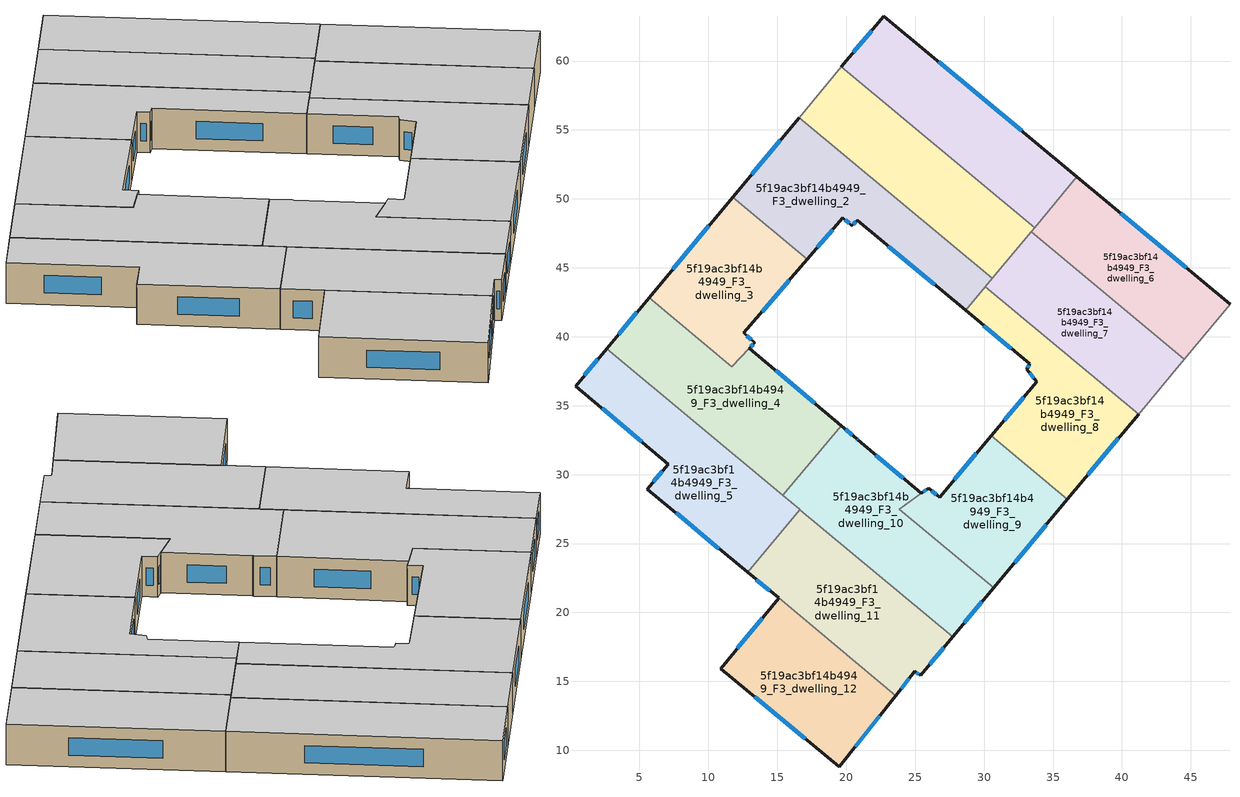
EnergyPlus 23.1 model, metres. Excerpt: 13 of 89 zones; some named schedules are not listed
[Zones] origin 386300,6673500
5f19ac3bf14b4949_F3_dwelling_0
 floor to 5f19ac3bf14b4949_F2_dwelling_0 (EU_floor_Construction): 36.72,51.6 33.66,47.92 19.64,59.58 22.71,63.26 z9
 wall outside (EU_wall_Construction): 36.72,51.6 22.71,63.26 19.64,59.58 z9:12
 wall to 5f19ac3bf14b4949_F3_dwelling_1 (EU_wall_Construction): 19.64,59.58 33.66,47.92 z9:12
 wall to 5f19ac3bf14b4949_F3_dwelling_6 (EU_wall_Construction): 33.66,47.92 36.72,51.6 z9:12
 window (EU_Window_Construction): 21.83,62.21 20.52,60.63 / 32.72,54.93 26.71,59.93 z9.86:11.14
 ceiling to 5f19ac3bf14b4949_F4_dwelling_0 (EU_floor_Construction): 33.66,47.92 36.72,51.6 22.71,63.26 19.64,59.58 z12
5f19ac3bf14b4949_F3_dwelling_1
 floor to 5f19ac3bf14b4949_F2_dwelling_1 (EU_floor_Construction): 33.66,47.92 30.59,44.24 16.58,55.9 19.64,59.58 z9
 wall to 5f19ac3bf14b4949_F3_dwelling_2 (EU_wall_Construction): 16.58,55.9 30.59,44.24 z9:12
 wall adiabatic (EU_wall_Construction): 19.64,59.58 16.58,55.9 z9:12
 wall to 5f19ac3bf14b4949_F3_dwelling_7 (EU_wall_Construction): 30.59,44.24 33.41,47.62 z9:12
 wall to 5f19ac3bf14b4949_F3_dwelling_6 (EU_wall_Construction): 33.41,47.62 33.66,47.92 z9:12
 ceiling to 5f19ac3bf14b4949_F4_dwelling_1 (EU_floor_Construction): 30.59,44.24 33.66,47.92 19.64,59.58 16.58,55.9 z12
5f19ac3bf14b4949_F3_dwelling_10
 floor to 5f19ac3bf14b4949_F2_dwelling_10 (EU_floor_Construction): 25.43,28.64 23.85,27.48 30.69,21.79 27.72,18.23 16.63,27.46 16.64,27.48 15.41,28.5 19.62,33.56 20.77,32.59 20.84,32.53 z9
 wall outside (EU_wall_Construction): 25.43,28.64 20.84,32.53 20.77,32.59 19.62,33.56 / 27.72,18.23 30.69,21.79 z9:12
 wall to 5f19ac3bf14b4949_F3_dwelling_4 (EU_wall_Construction): 19.62,33.56 15.41,28.5 z9:12
 wall to 5f19ac3bf14b4949_F3_dwelling_11 (EU_wall_Construction): 16.63,27.46 27.72,18.23 z9:12
 wall to 5f19ac3bf14b4949_F3_dwelling_5 (EU_wall_Construction): 15.41,28.5 16.64,27.48 16.63,27.46 z9:12
 wall to 5f19ac3bf14b4949_F3_dwelling_9 (EU_wall_Construction): 23.85,27.48 25.43,28.64 / 30.69,21.79 23.86,27.48 z9:12
 window (EU_Window_Construction): 20.44,32.87 19.95,33.28 / 20.82,32.54 20.79,32.57 / 24.12,29.75 22.15,31.42 / 28.57,19.25 29.84,20.77 z9.86:11.14
 ceiling to 5f19ac3bf14b4949_F4_dwelling_10 (EU_floor_Construction): 27.72,18.23 30.69,21.79 23.85,27.48 25.43,28.64 20.84,32.53 20.77,32.59 19.62,33.56 15.41,28.5 16.64,27.48 16.63,27.46 z12
5f19ac3bf14b4949_F3_dwelling_11
 floor to 5f19ac3bf14b4949_F2_dwelling_11 (EU_floor_Construction): 27.72,18.23 25.39,15.43 24.97,15.72 23.59,13.97 12.84,22.92 16.63,27.46 z9
 wall outside (EU_wall_Construction): 23.59,13.97 24.97,15.72 25.39,15.43 27.72,18.23 / 12.84,22.92 15.08,21.05 z9:12
 wall to 5f19ac3bf14b4949_F3_dwelling_12 (EU_wall_Construction): 15.08,21.05 23.59,13.97 z9:12
 wall to 5f19ac3bf14b4949_F3_dwelling_5 (EU_wall_Construction): 16.63,27.46 12.84,22.92 z9:12
 window (EU_Window_Construction): 23.98,14.47 24.58,15.22 / 26.06,16.23 27.05,17.43 / 25.09,15.64 25.27,15.52 / 13.48,22.38 14.44,21.58 z9.86:11.14
 ceiling to 5f19ac3bf14b4949_F4_dwelling_11 (EU_floor_Construction): 25.39,15.43 27.72,18.23 16.63,27.46 12.84,22.92 23.59,13.97 24.97,15.72 z12
5f19ac3bf14b4949_F3_dwelling_12
 floor to 5f19ac3bf14b4949_F2_dwelling_12 (EU_floor_Construction): 23.59,13.97 19.48,8.8 10.91,15.93 15.08,21.05 z9
 wall outside (EU_wall_Construction): 15.08,21.05 10.91,15.93 19.48,8.8 23.59,13.97 z9:12
 window (EU_Window_Construction): 20.66,10.27 22.42,12.49 / 13.36,13.9 17.03,10.84 / 13.89,19.59 12.1,17.4 z9.86:11.14
 ceiling to 5f19ac3bf14b4949_F4_dwelling_12 (EU_floor_Construction): 19.48,8.8 23.59,13.97 15.08,21.05 10.91,15.93 z12
5f19ac3bf14b4949_F3_dwelling_2
 floor to 5f19ac3bf14b4949_F2_dwelling_2 (EU_floor_Construction): 30.59,44.24 28.65,41.91 20.8,48.44 20.39,48.06 19.74,48.64 17.17,45.63 11.77,50.13 16.58,55.9 z9
 wall outside (EU_wall_Construction): 17.17,45.63 19.74,48.64 20.39,48.06 20.8,48.44 28.65,41.91 / 16.58,55.9 11.77,50.13 z9:12
 wall to 5f19ac3bf14b4949_F3_dwelling_3 (EU_wall_Construction): 11.77,50.13 17.17,45.63 z9:12
 wall to 5f19ac3bf14b4949_F3_dwelling_8 (EU_wall_Construction): 28.65,41.91 30.09,43.64 z9:12
 wall to 5f19ac3bf14b4949_F3_dwelling_7 (EU_wall_Construction): 30.09,43.64 30.59,44.24 z9:12
 window (EU_Window_Construction): 23.04,46.57 26.41,43.77 / 20.51,48.17 20.68,48.33 / 19.93,48.47 20.21,48.22 / 17.9,46.49 19,47.78 / 15.2,54.25 13.14,51.78 z9.86:11.14
 ceiling to 5f19ac3bf14b4949_F4_dwelling_2 (EU_floor_Construction): 28.65,41.91 30.59,44.24 16.58,55.9 11.77,50.13 17.17,45.63 19.74,48.64 20.39,48.06 20.8,48.44 z12
5f19ac3bf14b4949_F3_dwelling_3
 floor to 5f19ac3bf14b4949_F2_dwelling_3 (EU_floor_Construction): 17.17,45.63 12.58,40.28 13.34,39.57 12.97,39.18 11.68,37.83 5.69,42.82 11.77,50.13 z9
 wall outside (EU_wall_Construction): 11.77,50.13 5.69,42.82 / 12.97,39.18 13.34,39.57 12.58,40.28 17.17,45.63 z9:12
 wall to 5f19ac3bf14b4949_F3_dwelling_4 (EU_wall_Construction): 5.69,42.82 11.68,37.83 12.97,39.18 z9:12
 window (EU_Window_Construction): 10.03,48.04 7.43,44.91 / 13.89,41.81 15.86,44.1 / 13.13,39.77 12.8,40.07 / 13.08,39.29 13.24,39.46 z9.86:11.14
 ceiling to 5f19ac3bf14b4949_F4_dwelling_3 (EU_floor_Construction): 13.34,39.57 12.58,40.28 17.17,45.63 11.77,50.13 5.69,42.82 11.68,37.83 12.97,39.18 z12
5f19ac3bf14b4949_F3_dwelling_4
 floor to 5f19ac3bf14b4949_F2_dwelling_4 (EU_floor_Construction): 12.98,39.18 19.62,33.56 15.41,28.5 2.62,39.14 5.69,42.82 11.68,37.83 z9
 wall outside (EU_wall_Construction): 5.69,42.82 2.62,39.14 / 19.62,33.56 12.98,39.18 z9:12
 wall to 5f19ac3bf14b4949_F3_dwelling_5 (EU_wall_Construction): 2.62,39.14 15.41,28.5 z9:12
 window (EU_Window_Construction): 4.81,41.77 3.5,40.19 / 17.72,35.17 14.87,37.58 z9.86:11.14
 ceiling to 5f19ac3bf14b4949_F4_dwelling_4 (EU_floor_Construction): 15.41,28.5 19.62,33.56 12.98,39.18 11.68,37.83 5.69,42.82 2.62,39.14 z12
5f19ac3bf14b4949_F3_dwelling_5
 floor to 5f19ac3bf14b4949_F2_dwelling_5 (EU_floor_Construction): 16.64,27.48 12.84,22.92 5.58,28.95 7.1,30.77 0.36,36.42 2.62,39.14 z9
 wall outside (EU_wall_Construction): 2.62,39.14 0.36,36.42 7.1,30.77 5.58,28.95 12.84,22.92 z9:12
 window (EU_Window_Construction): 7.65,27.22 10.77,24.64 / 6.66,30.25 6.01,29.47 / 2.28,34.8 5.17,32.38 / 1.98,38.36 1.01,37.2 z9.86:11.14
 ceiling to 5f19ac3bf14b4949_F4_dwelling_5 (EU_floor_Construction): 12.84,22.92 16.64,27.48 2.62,39.14 0.36,36.42 7.1,30.77 5.58,28.95 z12
5f19ac3bf14b4949_F3_dwelling_6
 floor to 5f19ac3bf14b4949_F2_dwelling_6 (EU_floor_Construction): 47.84,42.35 44.52,38.38 33.41,47.62 36.72,51.6 z9
 wall outside (EU_wall_Construction): 47.84,42.35 36.72,51.6 z9:12
 wall to 5f19ac3bf14b4949_F3_dwelling_7 (EU_wall_Construction): 33.41,47.62 44.52,38.38 z9:12
 wall adiabatic (EU_wall_Construction): 44.52,38.38 47.84,42.35 z9:12
 window (EU_Window_Construction): 44.66,45 39.9,48.96 z9.86:11.14
 ceiling to 5f19ac3bf14b4949_F4_dwelling_6 (EU_floor_Construction): 44.52,38.38 47.84,42.35 36.72,51.6 33.41,47.62 z12
5f19ac3bf14b4949_F3_dwelling_7
 floor to 5f19ac3bf14b4949_F2_dwelling_7 (EU_floor_Construction): 44.52,38.38 41.2,34.4 30.09,43.64 33.41,47.62 z9
 wall to 5f19ac3bf14b4949_F3_dwelling_8 (EU_wall_Construction): 30.09,43.64 41.2,34.4 z9:12
 wall adiabatic (EU_wall_Construction): 41.2,34.4 44.52,38.38 z9:12
 ceiling to 5f19ac3bf14b4949_F4_dwelling_7 (EU_floor_Construction): 41.2,34.4 44.52,38.38 33.41,47.62 30.09,43.64 z12
5f19ac3bf14b4949_F3_dwelling_8
 floor to 5f19ac3bf14b4949_F2_dwelling_8 (EU_floor_Construction): 41.2,34.4 36.05,28.21 30.52,32.82 33.8,36.75 33.1,37.66 33.31,38.03 28.65,41.91 30.09,43.64 z9
 wall outside (EU_wall_Construction): 28.65,41.91 33.31,38.03 33.1,37.66 33.8,36.75 30.52,32.82 / 36.05,28.21 41.2,34.4 z9:12
 wall to 5f19ac3bf14b4949_F3_dwelling_9 (EU_wall_Construction): 30.52,32.82 36.05,28.21 z9:12
 window (EU_Window_Construction): 29.98,40.8 31.98,39.14 / 37.52,29.98 39.73,32.63 / 32.86,35.63 31.45,33.94 / 33.3,37.4 33.6,37.01 / 33.25,37.93 33.16,37.77 z9.86:11.14
 ceiling to 5f19ac3bf14b4949_F4_dwelling_8 (EU_floor_Construction): 36.05,28.21 41.2,34.4 30.09,43.64 28.65,41.91 33.31,38.03 33.1,37.66 33.8,36.75 30.52,32.82 z12
5f19ac3bf14b4949_F3_dwelling_9
 floor to 5f19ac3bf14b4949_F2_dwelling_9 (EU_floor_Construction): 36.05,28.21 30.69,21.79 23.85,27.48 25.97,29.03 26.77,28.34 30.52,32.82 z9
 wall outside (EU_wall_Construction): 30.69,21.79 36.05,28.21 / 30.52,32.82 26.77,28.34 25.97,29.03 25.43,28.64 z9:12
 window (EU_Window_Construction): 32.22,23.62 34.52,26.38 / 26.54,28.54 26.2,28.83 / 29.45,31.54 27.84,29.62 / 25.81,28.92 25.59,28.75 z9.86:11.14
 ceiling to 5f19ac3bf14b4949_F4_dwelling_9 (EU_floor_Construction): 30.69,21.79 36.05,28.21 30.52,32.82 26.77,28.34 25.97,29.03 23.85,27.48 z12
[Building]
EU S2 Campaign: North Axis=0; Terrain=City; Solar Distribution=FullExterior
[Site:Location]
Helsinki-Vantaa.AP: Latitude=60.317; Longitude=24.963; Time Zone=2; Elevation=54.6
[SizingPeriod:WeatherFileDays]
AnnualSizingPeriod: Begin Month=1; Begin Day of Month=1; End Month=12; End Day of Month=31; Day of Week for Start Day=Monday; Use Weather File Daylight Saving Period=No; Use Weather File Rain and Snow Indicators=No
[MATERIAL]
EU_InternalMass_Material: Roughness=MediumRough; Thickness=0.1; Conductivity=1; Density=1800; Specific Heat=900; Thermal Absorptance=0.9; Solar Absorptance=0.7; Visible Absorptance=0.7
[MATERIAL:NOMASS] Roughness=MediumRough; Thermal Absorptance=0.9; Solar Absorptance=0.7; Visible Absorptance=0.7
Name | Thermal Resistance
EU_wall_NoMass | 1.10183
EU_floor_NoMass | 1.70606
[WINDOWMATERIAL:SIMPLEGLAZINGSYSTEM]
EU_Window_SimpleGlazing: UFactor=3.11035; Solar Heat Gain Coefficient=0.8; Visible Transmittance=0.8
[CONSTRUCTION]
EU_wall_Construction: EU_wall_NoMass
EU_floor_Construction: EU_floor_NoMass
EU_Window_Construction: EU_Window_SimpleGlazing
EU_InternalMass_Construction: EU_InternalMass_Material
[ZONE] Type=1; Multiplier=1; Ceiling Height=autocalculate; Floor Area=autocalculate; Part of Total Floor Area=Yes
Name | Volume
5f19ac3bf14b4949_F3_dwelling_0 | 262.045
5f19ac3bf14b4949_F3_dwelling_1 | 262.088
5f19ac3bf14b4949_F3_dwelling_10 | 265.804
5f19ac3bf14b4949_F3_dwelling_11 | 252.87
5f19ac3bf14b4949_F3_dwelling_12 | 220.164
5f19ac3bf14b4949_F3_dwelling_2 | 262.053
5f19ac3bf14b4949_F3_dwelling_3 | 205.415
5f19ac3bf14b4949_F3_dwelling_4 | 287.149
5f19ac3bf14b4949_F3_dwelling_5 | 262.056
5f19ac3bf14b4949_F3_dwelling_6 | 224.637
5f19ac3bf14b4949_F3_dwelling_7 | 224.618
5f19ac3bf14b4949_F3_dwelling_8 | 224.626
5f19ac3bf14b4949_F3_dwelling_9 | 191.228
[INTERNALMASS] Construction=EU_InternalMass_Construction
Name | Zone or ZoneList | Surface Area
5f19ac3bf14b4949_F3_dwelling_0_EU_InternalMass | 5f19ac3bf14b4949_F3_dwelling_0 | 87.3484
5f19ac3bf14b4949_F3_dwelling_1_EU_InternalMass | 5f19ac3bf14b4949_F3_dwelling_1 | 87.3625
5f19ac3bf14b4949_F3_dwelling_2_EU_InternalMass | 5f19ac3bf14b4949_F3_dwelling_2 | 87.3516
5f19ac3bf14b4949_F3_dwelling_3_EU_InternalMass | 5f19ac3bf14b4949_F3_dwelling_3 | 68.4717
5f19ac3bf14b4949_F3_dwelling_4_EU_InternalMass | 5f19ac3bf14b4949_F3_dwelling_4 | 95.7172
5f19ac3bf14b4949_F3_dwelling_5_EU_InternalMass | 5f19ac3bf14b4949_F3_dwelling_5 | 87.3523
5f19ac3bf14b4949_F3_dwelling_6_EU_InternalMass | 5f19ac3bf14b4949_F3_dwelling_6 | 74.879
5f19ac3bf14b4949_F3_dwelling_7_EU_InternalMass | 5f19ac3bf14b4949_F3_dwelling_7 | 74.8729
5f19ac3bf14b4949_F3_dwelling_8_EU_InternalMass | 5f19ac3bf14b4949_F3_dwelling_8 | 74.876
5f19ac3bf14b4949_F3_dwelling_9_EU_InternalMass | 5f19ac3bf14b4949_F3_dwelling_9 | 63.7419
5f19ac3bf14b4949_F3_dwelling_10_EU_InternalMass | 5f19ac3bf14b4949_F3_dwelling_10 | 88.6007
5f19ac3bf14b4949_F3_dwelling_11_EU_InternalMass | 5f19ac3bf14b4949_F3_dwelling_11 | 84.2967
5f19ac3bf14b4949_F3_dwelling_12_EU_InternalMass | 5f19ac3bf14b4949_F3_dwelling_12 | 73.3879
[OTHEREQUIPMENT] Fuel Type=Electricity; Design Level Calculation Method=Watts/Area; Power per Zone Floor Area=1; Fraction Latent=0; Fraction Radiant=0; Fraction Lost=0; Carbon Dioxide Generation Rate=0; EndUse Subcategory=EU_Step8_InternalGains
Name | Zone or ZoneList or Space or SpaceList | Schedule
EU_Step8_InternalGain_5f19ac3bf14b4949_F3_dwelling_0_f000 | 5f19ac3bf14b4949_F3_dwelling_0 | EU_Step8_GainSchedule_5f19ac3bf14b4949_F3_dwelling_0_f000
EU_Step8_InternalGain_5f19ac3bf14b4949_F3_dwelling_1_f000 | 5f19ac3bf14b4949_F3_dwelling_1 | EU_Step8_GainSchedule_5f19ac3bf14b4949_F3_dwelling_1_f000
EU_Step8_InternalGain_5f19ac3bf14b4949_F3_dwelling_2_f000 | 5f19ac3bf14b4949_F3_dwelling_2 | EU_Step8_GainSchedule_5f19ac3bf14b4949_F3_dwelling_2_f000
EU_Step8_InternalGain_5f19ac3bf14b4949_F3_dwelling_3_f000 | 5f19ac3bf14b4949_F3_dwelling_3 | EU_Step8_GainSchedule_5f19ac3bf14b4949_F3_dwelling_3_f000
EU_Step8_InternalGain_5f19ac3bf14b4949_F3_dwelling_4_f000 | 5f19ac3bf14b4949_F3_dwelling_4 | EU_Step8_GainSchedule_5f19ac3bf14b4949_F3_dwelling_4_f000
EU_Step8_InternalGain_5f19ac3bf14b4949_F3_dwelling_5_f000 | 5f19ac3bf14b4949_F3_dwelling_5 | EU_Step8_GainSchedule_5f19ac3bf14b4949_F3_dwelling_5_f000
EU_Step8_InternalGain_5f19ac3bf14b4949_F3_dwelling_6_f000 | 5f19ac3bf14b4949_F3_dwelling_6 | EU_Step8_GainSchedule_5f19ac3bf14b4949_F3_dwelling_6_f000
EU_Step8_InternalGain_5f19ac3bf14b4949_F3_dwelling_7_f000 | 5f19ac3bf14b4949_F3_dwelling_7 | EU_Step8_GainSchedule_5f19ac3bf14b4949_F3_dwelling_7_f000
EU_Step8_InternalGain_5f19ac3bf14b4949_F3_dwelling_8_f000 | 5f19ac3bf14b4949_F3_dwelling_8 | EU_Step8_GainSchedule_5f19ac3bf14b4949_F3_dwelling_8_f000
EU_Step8_InternalGain_5f19ac3bf14b4949_F3_dwelling_9_f000 | 5f19ac3bf14b4949_F3_dwelling_9 | EU_Step8_GainSchedule_5f19ac3bf14b4949_F3_dwelling_9_f000
EU_Step8_InternalGain_5f19ac3bf14b4949_F3_dwelling_10_f000 | 5f19ac3bf14b4949_F3_dwelling_10 | EU_Step8_GainSchedule_5f19ac3bf14b4949_F3_dwelling_10_f000
EU_Step8_InternalGain_5f19ac3bf14b4949_F3_dwelling_11_f000 | 5f19ac3bf14b4949_F3_dwelling_11 | EU_Step8_GainSchedule_5f19ac3bf14b4949_F3_dwelling_11_f000
EU_Step8_InternalGain_5f19ac3bf14b4949_F3_dwelling_12_f000 | 5f19ac3bf14b4949_F3_dwelling_12 | EU_Step8_GainSchedule_5f19ac3bf14b4949_F3_dwelling_12_f000
[ZONEVENTILATION:DESIGNFLOWRATE] Schedule=EU_AlwaysOn; Design Flow Rate Calculation Method=AirChanges/Hour; Air Changes per Hour=0.756316; Ventilation Type=Natural; Fan Pressure Rise=0; Fan Total Efficiency=1; Constant Term Coefficient=1; Temperature Term Coefficient=0; Velocity Term Coefficient=0; Velocity Squared Term Coefficient=0; Minimum Indoor Temperature=-100; Maximum Indoor Temperature=100; Delta Temperature=-100; Minimum Outdoor Temperature=-100; Maximum Outdoor Temperature=100; Maximum Wind Speed=40
Name | Zone or ZoneList or Space or SpaceList
EU_ConstantAir_5f19ac3bf14b4949_F3_dwelling_0 | 5f19ac3bf14b4949_F3_dwelling_0
EU_ConstantAir_5f19ac3bf14b4949_F3_dwelling_1 | 5f19ac3bf14b4949_F3_dwelling_1
EU_ConstantAir_5f19ac3bf14b4949_F3_dwelling_2 | 5f19ac3bf14b4949_F3_dwelling_2
EU_ConstantAir_5f19ac3bf14b4949_F3_dwelling_3 | 5f19ac3bf14b4949_F3_dwelling_3
EU_ConstantAir_5f19ac3bf14b4949_F3_dwelling_4 | 5f19ac3bf14b4949_F3_dwelling_4
EU_ConstantAir_5f19ac3bf14b4949_F3_dwelling_5 | 5f19ac3bf14b4949_F3_dwelling_5
EU_ConstantAir_5f19ac3bf14b4949_F3_dwelling_6 | 5f19ac3bf14b4949_F3_dwelling_6
EU_ConstantAir_5f19ac3bf14b4949_F3_dwelling_7 | 5f19ac3bf14b4949_F3_dwelling_7
EU_ConstantAir_5f19ac3bf14b4949_F3_dwelling_8 | 5f19ac3bf14b4949_F3_dwelling_8
EU_ConstantAir_5f19ac3bf14b4949_F3_dwelling_9 | 5f19ac3bf14b4949_F3_dwelling_9
EU_ConstantAir_5f19ac3bf14b4949_F3_dwelling_10 | 5f19ac3bf14b4949_F3_dwelling_10
EU_ConstantAir_5f19ac3bf14b4949_F3_dwelling_11 | 5f19ac3bf14b4949_F3_dwelling_11
EU_ConstantAir_5f19ac3bf14b4949_F3_dwelling_12 | 5f19ac3bf14b4949_F3_dwelling_12
[HVACTEMPLATE:ZONE:IDEALLOADSAIRSYSTEM] System Availability Schedule=EU_AlwaysOn; Maximum Heating Supply Air Temperature=50; Minimum Cooling Supply Air Temperature=13; Maximum Heating Supply Air Humidity Ratio=0.0156; Minimum Cooling Supply Air Humidity Ratio=0.0077; Heating Limit=NoLimit; Cooling Limit=NoLimit; Heating Availability Schedule=EU_AlwaysOn; Cooling Availability Schedule=EU_CoolingOff; Dehumidification Control Type=ConstantSensibleHeatRatio; Cooling Sensible Heat Ratio=0.7; Dehumidification Setpoint=60; Humidification Control Type=None; Humidification Setpoint=30; Outdoor Air Method=None; Outdoor Air Flow Rate per Person=0.00944; Outdoor Air Flow Rate per Zone Floor Area=0; Outdoor Air Flow Rate per Zone=0; Demand Controlled Ventilation Type=None; Outdoor Air Economizer Type=NoEconomizer; Heat Recovery Type=None; Sensible Heat Recovery Effectiveness=0.7; Latent Heat Recovery Effectiveness=0.65
Name | Template Thermostat
5f19ac3bf14b4949_F3_dwelling_0 | EU_HeatOnly_5f19ac3bf14b4949_F3_dwelling_0
5f19ac3bf14b4949_F3_dwelling_1 | EU_HeatOnly_5f19ac3bf14b4949_F3_dwelling_1
5f19ac3bf14b4949_F3_dwelling_2 | EU_HeatOnly_5f19ac3bf14b4949_F3_dwelling_2
5f19ac3bf14b4949_F3_dwelling_3 | EU_HeatOnly_5f19ac3bf14b4949_F3_dwelling_3
5f19ac3bf14b4949_F3_dwelling_4 | EU_HeatOnly_5f19ac3bf14b4949_F3_dwelling_4
5f19ac3bf14b4949_F3_dwelling_5 | EU_HeatOnly_5f19ac3bf14b4949_F3_dwelling_5
5f19ac3bf14b4949_F3_dwelling_6 | EU_HeatOnly_5f19ac3bf14b4949_F3_dwelling_6
5f19ac3bf14b4949_F3_dwelling_7 | EU_HeatOnly_5f19ac3bf14b4949_F3_dwelling_7
5f19ac3bf14b4949_F3_dwelling_8 | EU_HeatOnly_5f19ac3bf14b4949_F3_dwelling_8
5f19ac3bf14b4949_F3_dwelling_9 | EU_HeatOnly_5f19ac3bf14b4949_F3_dwelling_9
5f19ac3bf14b4949_F3_dwelling_10 | EU_HeatOnly_5f19ac3bf14b4949_F3_dwelling_10
5f19ac3bf14b4949_F3_dwelling_11 | EU_HeatOnly_5f19ac3bf14b4949_F3_dwelling_11
5f19ac3bf14b4949_F3_dwelling_12 | EU_HeatOnly_5f19ac3bf14b4949_F3_dwelling_12
[SIZING:ZONE]
5f19ac3bf14b4949_F3_dwelling_0: Zone Cooling Design Supply Air Temperature Input Method=SupplyAirTemperature; Zone Cooling Design Supply Air Temperature=13; Zone Heating Design Supply Air Temperature Input Method=SupplyAirTemperature; Zone Heating Design Supply Air Temperature=50; Zone Cooling Design Supply Air Humidity Ratio=0.008; Zone Heating Design Supply Air Humidity Ratio=0.008; Cooling Design Air Flow Method=DesignDay; Cooling Design Air Flow Rate=0; Cooling Minimum Air Flow per Zone Floor Area=0.000762; Cooling Minimum Air Flow=0; Cooling Minimum Air Flow Fraction=0.2; Heating Design Air Flow Method=DesignDay; Heating Design Air Flow Rate=0; Heating Maximum Air Flow per Zone Floor Area=0.002032; Heating Maximum Air Flow=0.141576; Heating Maximum Air Flow Fraction=0.3; Account for Dedicated Outdoor Air System=No; Dedicated Outdoor Air System Control Strategy=NeutralSupplyAir; Dedicated Outdoor Air Low Setpoint Temperature for Design=autosize; Dedicated Outdoor Air High Setpoint Temperature for Design=autosize; Zone Load Sizing Method=Sensible Load Only No Latent Load; Zone Latent Cooling Design Supply Air Humidity Ratio Input Method=HumidityRatioDifference; Zone Cooling Design Supply Air Humidity Ratio Difference=0.005; Zone Latent Heating Design Supply Air Humidity Ratio Input Method=HumidityRatioDifference; Zone Humidification Design Supply Air Humidity Ratio Difference=0.005
